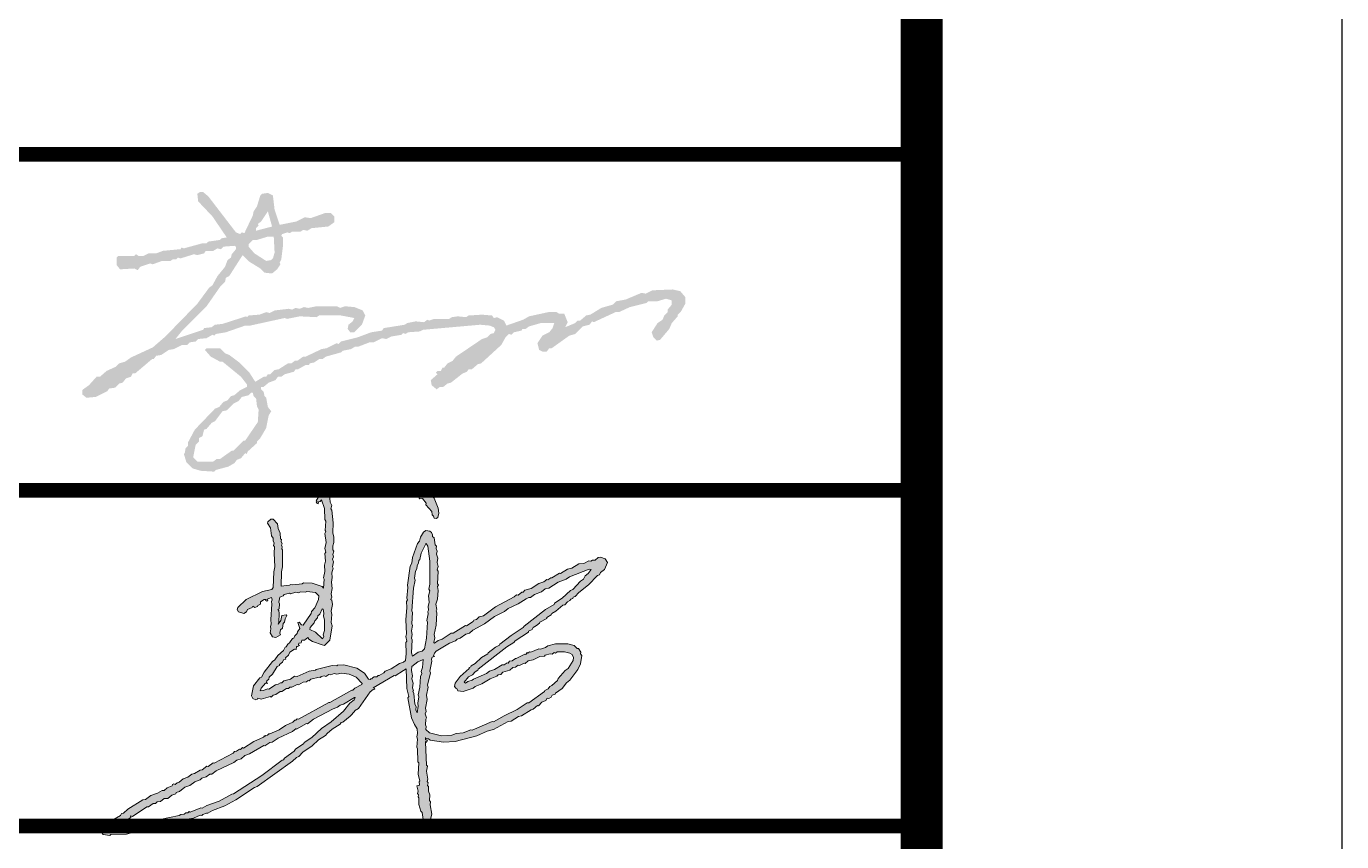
# Model space of a CAD drawing. Extents: x 609585 to 758557, y 501145 to 763045.
# Drawn here: x 755424 to 758557, y 587908 to 589850 of the extents above; entities that cross this region are included whole.
import ezdxf

# ---------------------------------------------------------------- set-up
doc = ezdxf.new("R2010")
doc.units = 0
doc.header["$LTSCALE"] = 1000
doc.header["$MEASUREMENT"] = 0
doc.layers.add('图框', color=140, linetype='Continuous')
doc.layers.add('签名', color=7, linetype='Continuous', lineweight=18)

msp = doc.modelspace()

# ---------------------------------------------------------------- hatches: boundary and pattern name
at = {"layer": '签名'}
h = msp.add_hatch(color=2, dxfattribs=at)
h.dxf.hatch_style = 1
h.paths.add_polyline_path([(755971.7, 589363.3), (755971.7, 589369.3), (755977.7, 589375.3), (755975.7, 589379.3), (755983.7, 589385.3), (755999.7, 589409.3), (756009.7, 589373.3)], flags=16)
h.paths.add_polyline_path([(755953.7, 589325.3), (755953.7, 589331.3), (755963.7, 589341.3), (755973.7, 589341.3), (755999.7, 589349.3), (756013.7, 589349.3), (756015.7, 589311.3), (756011.7, 589297.3), (756007.7, 589293.3), (755995.7, 589291.3), (755967.7, 589309.3)], flags=16)
h.paths.add_polyline_path([(755821.7, 588823.3), (755827.7, 588853.3), (755835.7, 588861.3), (755835.7, 588869.3), (755843.7, 588873.3), (755847.7, 588889.3), (755853.7, 588891.3), (755865.7, 588905.3), (755873.7, 588909.3), (755891.7, 588933.3), (755901.7, 588935.3), (755917.7, 588951.3), (755929.7, 588957.3), (755937.7, 588967.3), (755953.7, 588971.3), (755959.7, 588977.3), (755963.7, 588977.3), (755965.7, 588969.3), (755971.7, 588963.3), (755973.7, 588945.3), (755977.7, 588937.3), (755975.7, 588907.3), (755945.7, 588863.3), (755941.7, 588863.3), (755917.7, 588839.3), (755913.7, 588839.3), (755885.7, 588819.3), (755877.7, 588819.3), (755869.7, 588813.3), (755831.7, 588813.3)], flags=16)
h.paths.add_polyline_path([(755801.7, 588833.3), (755799.7, 588831.3), (755805.7, 588811.3), (755819.7, 588797.3), (755839.7, 588791.3), (755871.7, 588789.3), (755875.7, 588793.3), (755905.7, 588801.3), (755919.7, 588809.3), (755925.7, 588817.3), (755935.7, 588821.3), (755945.7, 588833.3), (755949.7, 588831.3), (755951.7, 588837.3), (755973.7, 588857.3), (755973.7, 588861.3), (755981.7, 588869.3), (755995.7, 588893.3), (756001.7, 588923.3), (756007.7, 588933.3), (755999.7, 588943.3), (755995.7, 588965.3), (755991.7, 588969.3), (755989.7, 588979.3), (755983.7, 588985.3), (755983.7, 588991.3), (755989.7, 588991.3), (756001.7, 589001.3), (756017.7, 589007.3), (756023.7, 589015.3), (756031.7, 589015.3), (756039.7, 589021.3), (756061.7, 589027.3), (756065.7, 589033.3), (756071.7, 589033.3), (756089.7, 589043.3), (756097.7, 589043.3), (756099.7, 589047.3), (756109.7, 589049.3), (756121.7, 589057.3), (756129.7, 589057.3), (756137.7, 589063.3), (756173.7, 589073.3), (756177.7, 589077.3), (756197.7, 589081.3), (756207.7, 589087.3), (756215.7, 589087.3), (756241.7, 589097.3), (756251.7, 589097.3), (756271.7, 589107.3), (756281.7, 589105.3), (756293.7, 589111.3), (756317.7, 589115.3), (756321.7, 589119.3), (756327.7, 589117.3), (756333.7, 589121.3), (756361.7, 589123.3), (756369.7, 589127.3), (756505.7, 589139.3), (756527.7, 589137.3), (756537.7, 589133.3), (756541.7, 589127.3), (756537.7, 589119.3), (756529.7, 589117.3), (756521.7, 589109.3), (756509.7, 589105.3), (756447.7, 589063.3), (756439.7, 589053.3), (756427.7, 589047.3), (756419.7, 589037.3), (756415.7, 589037.3), (756411.7, 589029.3), (756403.7, 589029.3), (756399.7, 589025.3), (756403.7, 589021.3), (756387.7, 589007.3), (756389.7, 588995.3), (756401.7, 588985.3), (756409.7, 588991.3), (756417.7, 588991.3), (756427.7, 588999.3), (756435.7, 589001.3), (756463.7, 589023.3), (756473.7, 589027.3), (756477.7, 589033.3), (756485.7, 589033.3), (756499.7, 589045.3), (756507.7, 589047.3), (756555.7, 589091.3), (756565.7, 589109.3), (756573.7, 589117.3), (756579.7, 589115.3), (756585.7, 589121.3), (756603.7, 589125.3), (756605.7, 589129.3), (756613.7, 589129.3), (756621.7, 589135.3), (756649.7, 589143.3), (756681.7, 589143.3), (756677.7, 589131.3), (756669.7, 589121.3), (756653.7, 589113.3), (756641.7, 589095.3), (756645.7, 589079.3), (756653.7, 589075.3), (756663.7, 589075.3), (756669.7, 589083.3), (756675.7, 589083.3), (756717.7, 589113.3), (756731.7, 589117.3), (756749.7, 589135.3), (756765.7, 589139.3), (756771.7, 589147.3), (756775.7, 589145.3), (756827.7, 589169.3), (756835.7, 589169.3), (756861.7, 589181.3), (756901.7, 589191.3), (756905.7, 589195.3), (756927.7, 589195.3), (756947.7, 589201.3), (756961.7, 589197.3), (756961.7, 589187.3), (756951.7, 589175.3), (756951.7, 589169.3), (756943.7, 589161.3), (756939.7, 589151.3), (756927.7, 589143.3), (756913.7, 589121.3), (756917.7, 589109.3), (756925.7, 589101.3), (756933.7, 589103.3), (756955.7, 589129.3), (756961.7, 589143.3), (756975.7, 589159.3), (756975.7, 589163.3), (756983.7, 589171.3), (756993.7, 589189.3), (756993.7, 589205.3), (756981.7, 589219.3), (756963.7, 589223.3), (756915.7, 589221.3), (756899.7, 589213.3), (756889.7, 589215.3), (756851.7, 589199.3), (756829.7, 589195.3), (756821.7, 589187.3), (756793.7, 589179.3), (756767.7, 589163.3), (756757.7, 589161.3), (756743.7, 589149.3), (756737.7, 589149.3), (756731.7, 589143.3), (756707.7, 589133.3), (756713.7, 589145.3), (756705.7, 589165.3), (756693.7, 589165.3), (756687.7, 589169.3), (756667.7, 589169.3), (756621.7, 589159.3), (756607.7, 589151.3), (756567.7, 589137.3), (756561.7, 589149.3), (756545.7, 589157.3), (756537.7, 589155.3), (756533.7, 589161.3), (756509.7, 589163.3), (756477.7, 589161.3), (756471.7, 589157.3), (756451.7, 589159.3), (756437.7, 589157.3), (756431.7, 589153.3), (756395.7, 589153.3), (756383.7, 589149.3), (756379.7, 589151.3), (756371.7, 589145.3), (756351.7, 589147.3), (756331.7, 589143.3), (756325.7, 589139.3), (756275.7, 589131.3), (756271.7, 589125.3), (756245.7, 589121.3), (756213.7, 589109.3), (756173.7, 589099.3), (756167.7, 589093.3), (756163.7, 589095.3), (756139.7, 589083.3), (756127.7, 589081.3), (756089.7, 589063.3), (756083.7, 589063.3), (756069.7, 589053.3), (756063.7, 589053.3), (756055.7, 589047.3), (756047.7, 589047.3), (756025.7, 589033.3), (756015.7, 589031.3), (756005.7, 589021.3), (755999.7, 589021.3), (755995.7, 589015.3), (755989.7, 589015.3), (755969.7, 589003.3), (755955.7, 589025.3), (755931.7, 589049.3), (755907.7, 589067.3), (755897.7, 589071.3), (755885.7, 589083.3), (755853.7, 589083.3), (755849.7, 589079.3), (755863.7, 589063.3), (755885.7, 589051.3), (755891.7, 589051.3), (755935.7, 589015.3), (755949.7, 588997.3), (755949.7, 588991.3), (755933.7, 588983.3), (755919.7, 588971.3), (755911.7, 588969.3), (755903.7, 588959.3), (755893.7, 588955.3), (755883.7, 588943.3), (755873.7, 588939.3), (755825.7, 588889.3), (755809.7, 588859.3), (755809.7, 588851.3), (755803.7, 588845.3)])
h.paths.add_polyline_path([(755559.7, 588985.3), (755557.7, 588983.3), (755557.7, 588973.3), (755567.7, 588965.3), (755589.7, 588967.3), (755617.7, 588981.3), (755621.7, 588987.3), (755635.7, 588989.3), (755645.7, 588999.3), (755653.7, 589001.3), (755661.7, 589011.3), (755673.7, 589015.3), (755677.7, 589023.3), (755683.7, 589023.3), (755723.7, 589057.3), (755727.7, 589057.3), (755733.7, 589065.3), (755745.7, 589067.3), (755763.7, 589079.3), (755775.7, 589081.3), (755795.7, 589091.3), (755807.7, 589091.3), (755813.7, 589097.3), (755827.7, 589099.3), (755833.7, 589105.3), (755853.7, 589107.3), (755867.7, 589115.3), (755871.7, 589113.3), (755875.7, 589117.3), (755899.7, 589121.3), (755945.7, 589137.3), (755957.7, 589137.3), (756039.7, 589155.3), (756045.7, 589153.3), (756075.7, 589159.3), (756115.7, 589157.3), (756121.7, 589161.3), (756173.7, 589161.3), (756205.7, 589155.3), (756201.7, 589147.3), (756191.7, 589139.3), (756189.7, 589129.3), (756195.7, 589121.3), (756205.7, 589121.3), (756223.7, 589139.3), (756231.7, 589161.3), (756225.7, 589173.3), (756205.7, 589181.3), (756183.7, 589183.3), (756171.7, 589179.3), (756163.7, 589183.3), (756115.7, 589183.3), (756095.7, 589179.3), (756085.7, 589181.3), (756075.7, 589177.3), (756065.7, 589179.3), (756057.7, 589175.3), (756049.7, 589177.3), (756015.7, 589173.3), (756003.7, 589167.3), (755995.7, 589169.3), (755979.7, 589163.3), (755953.7, 589161.3), (755949.7, 589157.3), (755947.7, 589159.3), (755891.7, 589141.3), (755873.7, 589139.3), (755865.7, 589133.3), (755847.7, 589131.3), (755845.7, 589127.3), (755779.7, 589105.3), (755795.7, 589125.3), (755853.7, 589183.3), (755885.7, 589229.3), (755897.7, 589241.3), (755899.7, 589251.3), (755907.7, 589255.3), (755939.7, 589305.3), (755955.7, 589289.3), (755981.7, 589273.3), (755991.7, 589263.3), (756009.7, 589261.3), (756021.7, 589271.3), (756029.7, 589283.3), (756027.7, 589287.3), (756031.7, 589295.3), (756035.7, 589327.3), (756035.7, 589347.3), (756031.7, 589351.3), (756033.7, 589355.3), (756045.7, 589359.3), (756051.7, 589357.3), (756057.7, 589361.3), (756077.7, 589361.3), (756083.7, 589365.3), (756093.7, 589363.3), (756103.7, 589369.3), (756143.7, 589373.3), (756157.7, 589383.3), (756157.7, 589397.3), (756149.7, 589405.3), (756135.7, 589405.3), (756101.7, 589393.3), (756087.7, 589395.3), (756067.7, 589385.3), (756027.7, 589377.3), (756015.7, 589413.3), (756011.7, 589447.3), (755999.7, 589453.3), (755985.7, 589451.3), (755981.7, 589447.3), (755973.7, 589421.3), (755965.7, 589409.3), (755963.7, 589399.3), (755943.7, 589357.3), (755937.7, 589359.3), (755933.7, 589355.3), (755923.7, 589359.3), (755857.7, 589445.3), (755845.7, 589455.3), (755837.7, 589455.3), (755831.7, 589451.3), (755833.7, 589433.3), (755867.7, 589397.3), (755901.7, 589347.3), (755889.7, 589345.3), (755885.7, 589341.3), (755857.7, 589337.3), (755853.7, 589333.3), (755843.7, 589333.3), (755799.7, 589321.3), (755793.7, 589323.3), (755791.7, 589319.3), (755749.7, 589315.3), (755733.7, 589309.3), (755715.7, 589309.3), (755703.7, 589303.3), (755691.7, 589303.3), (755685.7, 589307.3), (755681.7, 589303.3), (755643.7, 589303.3), (755639.7, 589299.3), (755639.7, 589281.3), (755647.7, 589271.3), (755681.7, 589273.3), (755689.7, 589269.3), (755695.7, 589277.3), (755719.7, 589285.3), (755725.7, 589283.3), (755747.7, 589291.3), (755767.7, 589291.3), (755773.7, 589295.3), (755781.7, 589295.3), (755785.7, 589299.3), (755791.7, 589297.3), (755823.7, 589307.3), (755831.7, 589305.3), (755847.7, 589309.3), (755851.7, 589315.3), (755869.7, 589315.3), (755879.7, 589321.3), (755887.7, 589319.3), (755893.7, 589325.3), (755919.7, 589327.3), (755923.7, 589325.3), (755923.7, 589319.3), (755913.7, 589307.3), (755911.7, 589299.3), (755903.7, 589293.3), (755897.7, 589277.3), (755879.7, 589255.3), (755867.7, 589233.3), (755859.7, 589227.3), (755831.7, 589189.3), (755755.7, 589111.3), (755725.7, 589085.3), (755673.7, 589061.3), (755659.7, 589051.3), (755645.7, 589047.3), (755637.7, 589039.3), (755615.7, 589029.3), (755599.7, 589015.3), (755591.7, 589015.3), (755573.7, 588995.3)])
h = msp.add_hatch(color=2, dxfattribs=at)
h.paths.add_polyline_path([(756149.9, 588484.8), (756152.3, 588490.4), (756150.2, 588498.2), (756152.9, 588511.1), (756151.1, 588526.2), (756153.2, 588536.8), (756151.9, 588548.1), (756155.4, 588559.6), (756153.6, 588562.4), (756156, 588574.2), (756153.7, 588580.8), (756156.1, 588586.4), (756154.7, 588591.6), (756156.4, 588599.9), (756154.5, 588602.7), (756154.1, 588612.6), (756156.9, 588620.6), (756157, 588632.8), (756154.2, 588643.2), (756155.5, 588667.4), (756151.9, 588697.5), (756150, 588700.4), (756151.7, 588708.6), (756148.4, 588716.6), (756146.2, 588735.5), (756143.4, 588739.7), (756137.5, 588740.9), (756136.6, 588742.3), (756131.9, 588743.3), (756127.4, 588739.3), (756126.2, 588733.4), (756122.2, 588731.8), (756114.8, 588719.8), (756116.7, 588717), (756115, 588714.9), (756119.5, 588712.8), (756120.4, 588717.5), (756124.2, 588717.9), (756127.5, 588722.1), (756134.3, 588701.2), (756135.1, 588675.3), (756137.9, 588671), (756135.9, 588649.4), (756137.8, 588646.5), (756135.6, 588642.1), (756138.6, 588620.7), (756135.7, 588606.5), (756137.5, 588597.6), (756135.6, 588594.3), (756136.7, 588575.7), (756134.8, 588566.3), (756135.4, 588551.5), (756132.3, 588536.2), (756134.1, 588533.4), (756132.2, 588511.7), (756129.3, 588516), (756105.1, 588523.4), (756084.4, 588524), (756081.6, 588522.1), (756059, 588519.4), (756054.3, 588520.3), (756051.5, 588518.5), (756031.4, 588516.4), (756032.3, 588550.6), (756034.7, 588562.3), (756034.5, 588602.8), (756032.6, 588605.6), (756033.6, 588610.3), (756031.9, 588614.3), (756033.8, 588617.6), (756031.3, 588623.1), (756032.2, 588627.8), (756030.1, 588629.4), (756029.2, 588643.1), (756024.1, 588653.9), (756022.8, 588665.2), (756012.7, 588675.9), (756006.6, 588675.9), (755999.3, 588670), (755998.5, 588666.5), (756006, 588655.2), (756008.3, 588636.3), (756012, 588630.7), (756012, 588624.6), (756014.5, 588619.1), (756013.3, 588613.3), (756015.2, 588610.4), (756014.4, 588594.7), (756016.4, 588562.4), (756014, 588550.7), (756012.4, 588513), (756009.1, 588508.8), (755987.1, 588503.5), (755947.7, 588484.6), (755927.9, 588465.4), (755926.9, 588460.7), (755929.5, 588455.3), (755942.2, 588451.5), (755949, 588455), (755951.4, 588460.6), (755962.2, 588465.7), (755964.1, 588469), (755968.4, 588465.7), (755975, 588468), (755975.4, 588470.4), (755982.3, 588473.9), (755982.1, 588478.8), (755990.6, 588484.4), (755995.5, 588484.6), (755993.9, 588482.5), (755997.1, 588480.6), (756000, 588482.5), (755998.1, 588485.3), (756008.7, 588489.3), (756010.1, 588484.1), (756008, 588479.6), (756009.1, 588473.3), (756006.6, 588437), (756007.9, 588425.7), (756005.6, 588420.1), (756006.9, 588414.9), (756005, 588405.5), (756010.4, 588395.8), (756018.6, 588394.1), (756029.7, 588400.4), (756028.1, 588404.4), (756029.8, 588412.7), (756034.3, 588416.6), (756036.4, 588427.2), (756039.5, 588430.3), (756041.2, 588438.5), (756045.2, 588446.2), (756043.1, 588447.9), (756033, 588446.3), (756030.6, 588434.6), (756023.9, 588426.1), (756026.1, 588430.6), (756026.7, 588451.3), (756025.8, 588458.8), (756023.6, 588460.5), (756026.5, 588462.3), (756027.7, 588474.3), (756026.1, 588478.3), (756028.5, 588490.1), (756036.5, 588493.4), (756038.4, 588496.6), (756051.4, 588500.1), (756053.5, 588498.5), (756066.4, 588501.9), (756072.3, 588500.7), (756077.7, 588503.3), (756089.7, 588502), (756092.6, 588503.9), (756112.8, 588501), (756121, 588493.2), (756120.5, 588484.7), (756111.4, 588464.5), (756103.6, 588456.3), (756102.7, 588451.6), (756083.5, 588423.7), (756080, 588424.4), (756073.9, 588430.6), (756071.3, 588429.9), (756075.7, 588415.5), (756070.5, 588408), (756069.5, 588403.3), (756063.6, 588398.4), (756061.2, 588392.7), (756058.6, 588392.1), (756051.5, 588381.3), (756047.3, 588378.5), (756043.5, 588371.9), (756040.9, 588371.2), (756036.8, 588363.4), (756023.3, 588351.5), (756016.2, 588340.7), (756010.6, 588337), (755990.7, 588311.7), (755984.5, 588299.5), (755980.5, 588297.8), (755965.6, 588278.8), (755960.8, 588255.3), (755964.2, 588248.5), (755971.1, 588245.9), (755975.1, 588247.5), (755975.6, 588249.8), (755983.5, 588247), (756005.7, 588253.5), (756007.8, 588251.8), (756012.5, 588257), (756018.9, 588258.1), (756029.1, 588265.8), (756032.6, 588265.1), (756043.9, 588272.6), (756048.9, 588272.8), (756051.9, 588275.8), (756056.9, 588276), (756069.1, 588282.1), (756072.7, 588281.4), (756083.8, 588287.7), (756091.3, 588288.6), (756095.5, 588291.4), (756097.9, 588290.9), (756102.4, 588294.9), (756121.7, 588299.5), (756125.2, 588298.8), (756126.9, 588300.9), (756134.7, 588303), (756138, 588301.1), (756145, 588305.7), (756149.7, 588304.8), (756157.8, 588308), (756163.6, 588306.8), (756175.2, 588309.4), (756193, 588306.9), (756210, 588299.8), (756224, 588284.6), (756223.5, 588282.3), (756207, 588273.4), (756202.3, 588268.3), (756199.9, 588268.8), (756147.3, 588239.1), (756144.9, 588239.6), (756073, 588199.2), (756069.4, 588200), (756066.4, 588196.9), (756064, 588197.4), (756059.3, 588192.2), (756041.8, 588184.8), (756026.3, 588174.5), (756004.6, 588164.3), (756002.2, 588164.8), (755999.1, 588161.7), (755993.9, 588160.3), (755993.5, 588158), (755991.3, 588159.6), (755989.5, 588156.3), (755966.6, 588146.3), (755941.3, 588130.7), (755939.2, 588132.3), (755934.5, 588127.2), (755932.1, 588127.7), (755925, 588123), (755920.1, 588122.8), (755916.8, 588118.6), (755871.5, 588094.8), (755869.1, 588095.3), (755857.6, 588086.6), (755854, 588087.3), (755843.6, 588078.5), (755838.7, 588078.2), (755824.8, 588070.1), (755818.4, 588068.9), (755809.4, 588061), (755797.6, 588057.3), (755788.7, 588049.3), (755783.5, 588047.9), (755779, 588043.9), (755775.7, 588045.8), (755772.9, 588044), (755772.1, 588040.4), (755760.1, 588035.6), (755752.8, 588029.7), (755747.8, 588029.5), (755736.7, 588023.2), (755721, 588017.9), (755708, 588008.3), (755701.6, 588007.1), (755666.4, 587984.9), (755656, 587976), (755650.8, 587974.7), (755648.7, 587970.2), (755633.4, 587961.1), (755629.6, 587960.6), (755625.8, 587954.1), (755623.5, 587954.6), (755619.7, 587948), (755605.2, 587937.5), (755603.6, 587929.2), (755607.5, 587924.7), (755623.1, 587922.8), (755625.9, 587924.7), (755662.8, 587925.7), (755686.2, 587931.9), (755701, 587932.5), (755715.6, 587938.1), (755720.3, 587937.1), (755751.2, 587944.3), (755762.3, 587944.5), (755770.5, 587948.9), (755791, 587953.3), (755812.5, 587962.3), (755822.6, 587963.9), (755838.6, 587970.5), (755842.2, 587969.7), (755845.2, 587972.8), (755853.2, 587976), (755856.8, 587975.3), (755867.9, 587981.6), (755897.1, 587992.8), (755923.3, 588007), (755967.5, 588037.1), (755974.1, 588039.5), (756058.6, 588099.3), (756067.8, 588108.4), (756073.2, 588111), (756082.7, 588121.3), (756105.4, 588136.2), (756120.5, 588150.3), (756137.3, 588160.3), (756140.8, 588165.7), (756152.6, 588175.6), (756172.2, 588187.5), (756174.4, 588191.9), (756178.1, 588192.4), (756195.9, 588207.1), (756206.7, 588218.4), (756205.8, 588219.8), (756215.5, 588225.1), (756243.2, 588264.8), (756250.5, 588270.6), (756254.3, 588271.1), (756253.6, 588273.7), (756250.1, 588274.4), (756300.1, 588303.3), (756302.5, 588302.8), (756322.3, 588315.9), (756329.1, 588319.4), (756330.6, 588272.6), (756335.2, 588253.3), (756333.3, 588250), (756342, 588202.9), (756348.5, 588186.8), (756355, 588176.9), (756356.4, 588165.6), (756354.7, 588157.4), (756356.1, 588152.2), (756354.6, 588132.9), (756356.2, 588128.9), (756357.2, 588098.1), (756359.1, 588095.2), (756357.3, 588068.7), (756361.3, 588051.9), (756359.8, 588051), (756360.5, 588042.3), (756354.1, 588041.1), (756357.6, 588028.2), (756356.4, 588022.3), (756358.3, 588019.5), (756357.3, 588014.8), (756359.2, 588011.9), (756359.6, 587995.9), (756363.7, 587980.4), (756366.8, 587977.3), (756369.5, 587960.8), (756379.1, 587953.9), (756386.7, 587961), (756390.5, 587973.6), (756386.4, 587995.3), (756386.7, 588002.6), (756384.8, 588005.4), (756385.1, 588018.9), (756382.1, 588028.1), (756381.9, 588039.1), (756380, 588041.9), (756381.2, 588047.8), (756379.4, 588050.7), (756380.6, 588056.5), (756377.1, 588075.6), (756379.5, 588087.4), (756377.7, 588090.2), (756375.4, 588144.6), (756375.8, 588146.9), (756377.7, 588144.1), (756379.8, 588148.6), (756375.4, 588150.7), (756375.2, 588155.6), (756377, 588152.8), (756382, 588153), (756386.2, 588149.7), (756418.2, 588144.4), (756445.5, 588146.1), (756497.3, 588160), (756521.6, 588170.9), (756537.2, 588175.1), (756571.6, 588193.7), (756579.2, 588194.7), (756596.2, 588205.9), (756603.9, 588207.9), (756626.4, 588221.7), (756631.6, 588223.1), (756642, 588232), (756644.3, 588231.5), (756652.1, 588239.7), (756661.5, 588243.9), (756665.1, 588249.3), (756668.6, 588248.6), (756674.3, 588252.3), (756676.4, 588256.8), (756684.2, 588258.9), (756684.7, 588261.2), (756700.5, 588272.7), (756710.7, 588286.5), (756719.2, 588292.1), (756737.9, 588317.7), (756744.3, 588331.1), (756747.3, 588351.3), (756744.5, 588355.5), (756745.2, 588359.1), (756739.6, 588367.6), (756736, 588368.3), (756728.8, 588374.7), (756713.7, 588379), (756684.3, 588378.9), (756666.2, 588374), (756660.5, 588370.3), (756648.7, 588366.6), (756645.2, 588367.3), (756626.3, 588358.9), (756622.8, 588359.7), (756618.6, 588356.8), (756617.6, 588358.3), (756614.3, 588354), (756612, 588354.5), (756591.4, 588344), (756589.1, 588344.5), (756581.8, 588338.7), (756575.4, 588337.5), (756572.1, 588333.3), (756569.7, 588333.8), (756562.6, 588329.1), (756557.7, 588328.9), (756539.5, 588317.9), (756527.7, 588314.2), (756520.4, 588308.4), (756489.5, 588295.1), (756486.4, 588292.1), (756476.1, 588289.3), (756470.4, 588285.6), (756467.1, 588287.5), (756477.1, 588300.1), (756486.7, 588305.5), (756493.1, 588312.7), (756500, 588316.2), (756500.5, 588318.6), (756569, 588371.9), (756585.7, 588382), (756589, 588386.2), (756620.2, 588406.7), (756620.7, 588409.1), (756629, 588413.5), (756631.1, 588418), (756639.4, 588422.4), (756646.7, 588428.3), (756647.2, 588430.6), (756663.7, 588439.5), (756664.2, 588441.8), (756674.1, 588448.4), (756676, 588451.6), (756685.6, 588457), (756702, 588470.8), (756707.1, 588472.2), (756713.5, 588479.5), (756719, 588482), (756720.9, 588485.3), (756726, 588486.7), (756726.8, 588490.2), (756731.9, 588491.6), (756740, 588501), (756763.4, 588519.5), (756785.1, 588542), (756789.1, 588543.6), (756791.5, 588549.2), (756801.4, 588555.8), (756808.6, 588572.7), (756803, 588581.2), (756791.7, 588585.9), (756786.5, 588584.5), (756779.2, 588578.7), (756773.1, 588578.7), (756768.8, 588575.9), (756764.1, 588576.9), (756751.9, 588570.8), (756740.6, 588569.5), (756723.8, 588559.4), (756713.4, 588556.7), (756696.7, 588546.6), (756694.3, 588547.1), (756676.1, 588536.1), (756673.8, 588536.6), (756666.7, 588531.9), (756664.4, 588532.4), (756657, 588526.6), (756645.3, 588522.9), (756626.8, 588510.7), (756611.3, 588506.6), (756608, 588502.3), (756604.2, 588501.9), (756595.5, 588495.1), (756591.9, 588495.8), (756586, 588490.9), (756541.9, 588466.9), (756513.1, 588445.9), (756502.7, 588443.1), (756496.6, 588437), (756490.2, 588435.8), (756488.3, 588432.6), (756472.7, 588422.3), (756470.4, 588422.8), (756440.9, 588404.3), (756435.9, 588404.1), (756414.7, 588390.1), (756405.5, 588387.1), (756396.7, 588380.3), (756394.6, 588381.9), (756397, 588393.7), (756396.1, 588401.2), (756400.7, 588423.6), (756401.8, 588452.7), (756400.4, 588457.9), (756402.3, 588461.2), (756400, 588473.9), (756403.6, 588485.5), (756405.4, 588505.9), (756403.8, 588516), (756405.7, 588519.3), (756403.8, 588522.2), (756405.1, 588552.5), (756403.2, 588555.3), (756404.9, 588563.6), (756403.1, 588572.5), (756404.1, 588583.4), (756401.1, 588592.5), (756402.5, 588599.6), (756400.2, 588606.2), (756401.4, 588612.1), (756398.4, 588615.1), (756395.6, 588631.6), (756391.4, 588635), (756392.1, 588638.5), (756389.6, 588643.9), (756385.3, 588647.2), (756375.9, 588649.1), (756370.3, 588645.4), (756362.9, 588633.4), (756361, 588624), (756356, 588617.7), (756344.3, 588584.6), (756342.8, 588571.4), (756338.8, 588563.7), (756332, 588518.5), (756333.4, 588513.3), (756330.7, 588488.2), (756332.3, 588484.2), (756330.2, 588479.7), (756331, 588466), (756328.5, 588435.9), (756330.2, 588402.5), (756327.9, 588396.9), (756330.4, 588385.3), (756328.5, 588382), (756329.3, 588356.1), (756327.1, 588339.4), (756322.6, 588335.5), (756313.4, 588332.4), (756293.6, 588319.4), (756279, 588313.8), (756275.7, 588309.6), (756264.6, 588303.3), (756262.2, 588303.7), (756259.2, 588300.7), (756253, 588300.7), (756248.8, 588297.9), (756248.3, 588295.6), (756245.9, 588296.1), (756244.3, 588294), (756239.6, 588294.9), (756230.2, 588309.1), (756211.9, 588321.4), (756180.4, 588329.1), (756165.6, 588328.5), (756164, 588326.4), (756153.1, 588327.3), (756114.5, 588318.1), (756112.8, 588316), (756097.8, 588314.2), (756069.5, 588301.6), (756063.4, 588301.7), (756053.4, 588295.1), (756037.9, 588291), (756033.1, 588285.8), (756029.6, 588286.5), (756024, 588282.8), (756017.6, 588281.6), (756002, 588271.4), (755998.5, 588272.1), (755989.1, 588267.9), (755984.4, 588268.9), (755981.5, 588267), (755984.1, 588273.8), (755993.8, 588285.3), (755998.5, 588284.3), (755996.7, 588287.2), (755997.4, 588290.7), (756001.9, 588294.7), (756002.9, 588299.4), (756010.4, 588306.4), (756021.6, 588324.9), (756027, 588327.5), (756027.5, 588329.8), (756034.8, 588335.7), (756037.2, 588341.3), (756042.4, 588342.7), (756041.7, 588345.3), (756049.2, 588352.3), (756051.9, 588359.1), (756063.2, 588366.6), (756066.7, 588365.9), (756068.2, 588372.9), (756070.5, 588372.5), (756074.8, 588375.3), (756072.7, 588376.9), (756073.4, 588380.5), (756078.6, 588381.8), (756080.9, 588387.5), (756087.1, 588387.4), (756094.6, 588394.5), (756097.4, 588390.2), (756106.1, 588384.8), (756128.9, 588376.4), (756134.8, 588375.2), (756147.1, 588387.4), (756152.9, 588421.7), (756150.8, 588429.5), (756152.3, 588448.8), (756150.2, 588456.6), (756153.6, 588473), (756152, 588483.1)])
h.paths.add_polyline_path([(756131.7, 588461.6), (756133.3, 588451.5), (756132.1, 588445.6), (756134.8, 588435.2), (756134.7, 588410.7), (756131.4, 588400.4), (756133, 588396.4), (756129.4, 588391), (756113, 588406.6), (756099.7, 588413), (756100.6, 588417.7), (756110.3, 588429.2), (756111.3, 588433.9), (756117.7, 588441.2), (756118.7, 588445.9), (756123.1, 588449.9), (756129.3, 588462.1)], flags=16)
h.paths.add_polyline_path([(756346.6, 588511.9), (756350.4, 588530.7), (756349, 588535.8), (756351.2, 588552.5), (756354.8, 588557.9), (756355, 588565.2), (756358.8, 588571.8), (756358.9, 588577.9), (756361.7, 588579.8), (756364.8, 588595.1), (756376.5, 588619.3), (756380.5, 588611.5), (756385.5, 588576.1), (756385.2, 588521.1), (756382.8, 588509.3), (756385.6, 588505.1), (756382, 588493.6), (756383.8, 588478.5), (756381.6, 588467.9), (756382.3, 588459.2), (756380.4, 588455.9), (756381.8, 588450.7), (756378.4, 588434.3), (756380, 588430.3), (756377.3, 588392.9), (756373.1, 588366.8), (756367.2, 588361.8), (756358, 588358.8), (756343.9, 588349.5), (756341.8, 588357.3), (756343.4, 588388.8), (756341.7, 588392.8), (756343.4, 588401), (756341.6, 588410), (756344.2, 588422.9), (756342.6, 588426.9), (756344.4, 588453.5), (756342.8, 588457.5)], flags=16)
h.paths.add_polyline_path([(756206.2, 588251.5), (756207.4, 588251.3), (756205, 588245.7), (756194.8, 588237.9), (756179.9, 588219), (756150.1, 588193.2), (756127.2, 588177.1), (756104.5, 588156), (756086.1, 588143.9), (756085.6, 588141.5), (756065.8, 588128.4), (756062.2, 588123), (756039.3, 588106.9), (756037.2, 588102.5), (756033.4, 588102), (755985.5, 588065.3), (755917.7, 588021.6), (755914, 588021.2), (755883.5, 588004.1), (755854.5, 587994.1), (755843.4, 587987.8), (755839.9, 587988.6), (755814.4, 587977.9), (755812.3, 587979.5), (755809.2, 587976.5), (755804.3, 587976.3), (755800, 587973.5), (755792.5, 587972.6), (755788.3, 587969.8), (755742.3, 587960.8), (755720.2, 587954.3), (755716.6, 587955), (755707.5, 587952), (755706.5, 587953.4), (755700.9, 587949.7), (755691.2, 587950.5), (755683.4, 587948.4), (755680.4, 587945.3), (755675.7, 587946.3), (755661.5, 587943.1), (755646.9, 587943.6), (755648.1, 587949.5), (755673.4, 587965.1), (755672.9, 587968.9), (755677.6, 587967.9), (755711.6, 587990.4), (755715.4, 587990.8), (755726.7, 587998.3), (755731.7, 587998.5), (755736.2, 588002.5), (755743.7, 588003.4), (755752.5, 588010.2), (755761.2, 588010.8), (755771.3, 588018.6), (755780.5, 588021.6), (755781.2, 588025.1), (755789, 588027.2), (755802.2, 588037.9), (755814, 588041.6), (755825.6, 588050.3), (755838.8, 588054.9), (755842.1, 588059.2), (755852.5, 588061.9), (755861.2, 588068.7), (755866.2, 588068.9), (755876.3, 588076.6), (755918.3, 588096.2), (755925.6, 588102.1), (755936, 588104.8), (755945, 588112.8), (755955.6, 588116.7), (755990.3, 588136.6), (755992.6, 588136.1), (756004, 588143.6), (756010.3, 588144.7), (756024.5, 588154.1), (756058.5, 588170.4), (756067.2, 588177.1), (756068.1, 588175.7), (756091.7, 588189.3), (756094.1, 588188.8), (756108.5, 588199.3), (756155.2, 588224), (756165.8, 588228), (756171.7, 588232.9), (756179.5, 588235)], flags=16)
h.paths.add_polyline_path([(756342.6, 588325.2), (756357, 588335.8), (756367.8, 588340.9), (756369.3, 588341.8), (756367.7, 588322.5), (756364.6, 588313.4), (756366, 588308.2), (756363.4, 588301.4), (756361.9, 588276), (756358, 588257.2), (756359.6, 588253.1), (756356.5, 588237.9), (756357.4, 588230.3), (756355.5, 588214.8), (756352, 588221.6), (756352.5, 588230.1), (756349.9, 588235.5), (756347.7, 588260.5), (756345.1, 588265.9), (756346.5, 588266.9), (756344.5, 588274.6), (756345.4, 588285.5), (756342.7, 588295.8), (756344.1, 588302.9), (756341.8, 588315.6)], flags=16)
h.paths.add_polyline_path([(756391.2, 588347.1), (756396.4, 588348.5), (756394.2, 588350.2), (756396.9, 588357), (756400.2, 588361.2), (756432.3, 588380.3), (756446.9, 588385.9), (756450.2, 588390.1), (756458, 588392.2), (756471, 588401.8), (756480.2, 588404.8), (756487.7, 588411.8), (756515.3, 588427), (756539.7, 588444.1), (756563, 588456.4), (756571.8, 588463.2), (756596.1, 588474.2), (756614.5, 588486.3), (756621.3, 588489.8), (756624.8, 588489.1), (756635, 588496.8), (756651, 588503.3), (756659.8, 588510.1), (756668.7, 588511.9), (756691.2, 588525.7), (756709.8, 588532.9), (756718.3, 588538.5), (756765, 588557.1), (756769.7, 588556.2), (756762.8, 588546.5), (756755.5, 588540.7), (756751.4, 588532.9), (756744.4, 588528.3), (756725.7, 588508.8), (756720.2, 588506.3), (756700.6, 588488.2), (756682.2, 588476.1), (756681.5, 588472.6), (756660.7, 588460.9), (756609.7, 588421.1), (756607.8, 588417.9), (756579.5, 588399.2), (756551.8, 588377.9), (756551.3, 588375.5), (756541.9, 588371.3), (756524.4, 588357.8), (756523.9, 588355.4), (756508.6, 588346.3), (756493.5, 588332.3), (756483.8, 588326.9), (756483.3, 588324.6), (756479.3, 588322.9), (756478.8, 588320.6), (756457.8, 588301.6), (756445.9, 588285.7), (756444.3, 588277.4), (756447.1, 588273.2), (756449.4, 588272.7), (756452, 588267.3), (756465.1, 588265.8), (756488.7, 588273.2), (756493.2, 588277.2), (756509.2, 588283.7), (756528.8, 588295.6), (756544.9, 588302.1), (756547.9, 588305.2), (756554.3, 588306.3), (756559, 588311.5), (756576, 588316.6), (756583.3, 588322.4), (756589.7, 588323.6), (756595.6, 588328.5), (756599.1, 588327.8), (756610, 588332.9), (756612.3, 588332.4), (756619.6, 588338.3), (756631.2, 588340.8), (756647.5, 588348.5), (756658.8, 588349.8), (756660.4, 588351.9), (756672.2, 588355.6), (756676.9, 588354.7), (756681.4, 588358.7), (756684.7, 588356.8), (756688.9, 588359.6), (756706.1, 588359.7), (756719, 588357.1), (756724.4, 588353.5), (756727.9, 588346.7), (756726.5, 588339.6), (756715.1, 588319.9), (756708, 588315.2), (756690.7, 588296.7), (756689.8, 588292), (756676.3, 588280.1), (756670.9, 588277.5), (756667.3, 588272.1), (756659.1, 588267.7), (756658.6, 588265.3), (756621.3, 588238.7), (756617.5, 588238.2), (756593.4, 588222.4), (756562.3, 588207.9), (756537.3, 588193.4), (756533.7, 588194.2), (756486.6, 588173.2), (756483, 588173.9), (756464.4, 588166.7), (756448.2, 588165.2), (756437.6, 588161.2), (756412.8, 588160.2), (756384.9, 588167.1), (756375.5, 588175.2), (756376.9, 588182.2), (756375.3, 588186.2), (756375.6, 588199.6), (756377.5, 588202.9), (756374.5, 588212.1), (756376.9, 588217.8), (756374.8, 588225.5), (756379.1, 588246.7), (756377.5, 588256.8), (756381.4, 588275.6), (756380, 588280.8), (756387.2, 588310), (756385.6, 588314), (756390.4, 588337.5), (756389, 588342.7)], flags=16)
msp.add_hatch(color=2, dxfattribs=at).paths.add_polyline_path([(756372.6, 588740.5), (756368.4, 588737.7), (756367.6, 588734.1), (756361, 588731.8), (756359.8, 588725.9), (756361.9, 588724.3), (756368.3, 588725.4), (756377, 588713.9), (756376.2, 588710.3), (756390, 588694), (756390.9, 588686.5), (756394, 588683.4), (756395.4, 588678.2), (756400.1, 588677.3), (756404.3, 588680.1), (756406.5, 588690.7), (756405.1, 588702), (756395.4, 588726), (756384.4, 588738.1)])

# ---------------------------------------------------------------- linework, layer by layer
at = {"layer": '图框'}
msp.add_lwpolyline([(674457, 637944.7), (758557, 637944.7), (758557, 578544.7), (674457, 578544.7)], close=True, dxfattribs=at)
msp.add_lwpolyline([(674457, 637944.7), (758557, 637944.7), (758557, 578544.7), (674457, 578544.7)], close=True, dxfattribs=at)
at = {"layer": '图框', "const_width": 100}
msp.add_lwpolyline([(757557, 579544.7), (757557, 636944.7), (676957, 636944.7), (676957, 579544.7)], close=True, dxfattribs=at)
at = {"layer": '图框', "const_width": 35}
for points in [[(750561.9, 589545), (757561.9, 589545)], [(750561.9, 588745), (757561.9, 588745)], [(750561.9, 587945), (757561.9, 587945)]]:
    msp.add_lwpolyline(points, dxfattribs=at)
at = {"layer": '签名', "color": 2, "elevation": 12019200}
for points in [[(756137.5, 588740.9), (756136.6, 588742.3), (756131.9, 588743.3), (756127.4, 588739.3), (756126.2, 588733.4), (756122.2, 588731.8), (756114.8, 588719.8), (756116.7, 588717), (756115, 588714.9), (756119.5, 588712.8), (756120.4, 588717.5), (756124.2, 588717.9), (756127.5, 588722.1), (756134.3, 588701.2), (756135.1, 588675.3), (756137.9, 588671), (756135.9, 588649.4), (756137.8, 588646.5), (756135.6, 588642.1), (756138.6, 588620.7), (756135.7, 588606.5), (756137.5, 588597.6), (756135.6, 588594.3), (756136.7, 588575.7), (756134.8, 588566.3), (756135.4, 588551.5), (756132.3, 588536.2), (756134.1, 588533.4), (756132.2, 588511.7), (756129.3, 588516), (756105.1, 588523.4), (756084.4, 588524), (756081.6, 588522.1), (756059, 588519.4), (756054.3, 588520.3), (756051.5, 588518.5), (756031.4, 588516.4), (756032.3, 588550.6), (756034.7, 588562.3), (756034.5, 588602.8), (756032.6, 588605.6), (756033.6, 588610.3), (756031.9, 588614.3), (756033.8, 588617.6), (756031.3, 588623.1), (756032.2, 588627.8), (756030.1, 588629.4), (756029.2, 588643.1), (756024.1, 588653.9), (756022.8, 588665.2), (756012.7, 588675.9), (756006.6, 588675.9), (755999.3, 588670), (755998.5, 588666.5), (756006, 588655.2), (756008.3, 588636.3), (756012, 588630.7), (756012, 588624.6), (756014.5, 588619.1), (756013.3, 588613.3), (756015.2, 588610.4), (756014.4, 588594.7), (756016.4, 588562.4), (756014, 588550.7), (756012.4, 588513), (756009.1, 588508.8), (755987.1, 588503.5), (755947.7, 588484.6), (755927.9, 588465.4), (755926.9, 588460.7), (755929.5, 588455.3), (755942.2, 588451.5), (755949, 588455), (755951.4, 588460.6), (755962.2, 588465.7), (755964.1, 588469), (755968.4, 588465.7), (755975, 588468), (755975.4, 588470.4), (755982.3, 588473.9), (755982.1, 588478.8), (755990.6, 588484.4), (755995.5, 588484.6), (755993.9, 588482.5), (755997.1, 588480.6), (756000, 588482.5), (755998.1, 588485.3), (756008.7, 588489.3), (756010.1, 588484.1), (756008, 588479.6), (756009.1, 588473.3), (756006.6, 588437), (756007.9, 588425.7), (756005.6, 588420.1), (756006.9, 588414.9), (756005, 588405.5), (756010.4, 588395.8), (756018.6, 588394.1), (756029.7, 588400.4), (756028.1, 588404.4), (756029.8, 588412.7), (756034.3, 588416.6), (756036.4, 588427.2), (756039.5, 588430.3), (756041.2, 588438.5), (756045.2, 588446.2), (756043.1, 588447.9), (756033, 588446.3), (756030.6, 588434.6), (756023.9, 588426.1), (756026.1, 588430.6), (756026.7, 588451.3), (756025.8, 588458.8), (756023.6, 588460.5), (756026.5, 588462.3), (756027.7, 588474.3), (756026.1, 588478.3), (756028.5, 588490.1), (756036.5, 588493.4), (756038.4, 588496.6), (756051.4, 588500.1), (756053.5, 588498.5), (756066.4, 588501.9), (756072.3, 588500.7), (756077.7, 588503.3), (756089.7, 588502), (756092.6, 588503.9), (756112.8, 588501), (756121, 588493.2), (756120.5, 588484.7), (756111.4, 588464.5), (756103.6, 588456.3), (756102.7, 588451.6), (756083.5, 588423.7), (756080, 588424.4), (756073.9, 588430.6), (756071.3, 588429.9), (756075.7, 588415.5), (756070.5, 588408), (756069.5, 588403.3), (756063.6, 588398.4), (756061.2, 588392.7), (756058.6, 588392.1), (756051.5, 588381.3), (756047.3, 588378.5), (756043.5, 588371.9), (756040.9, 588371.2), (756036.8, 588363.4), (756023.3, 588351.5), (756016.2, 588340.7), (756010.6, 588337), (755990.7, 588311.7), (755984.5, 588299.5), (755980.5, 588297.8), (755965.6, 588278.8), (755960.8, 588255.3), (755964.2, 588248.5), (755971.1, 588245.9), (755975.1, 588247.5), (755975.6, 588249.8), (755983.5, 588247), (756005.7, 588253.5), (756007.8, 588251.8), (756012.5, 588257), (756018.9, 588258.1), (756029.1, 588265.8), (756032.6, 588265.1), (756043.9, 588272.6), (756048.9, 588272.8), (756051.9, 588275.8), (756056.9, 588276), (756069.1, 588282.1), (756072.7, 588281.4), (756083.8, 588287.7), (756091.3, 588288.6), (756095.5, 588291.4), (756097.9, 588290.9), (756102.4, 588294.9), (756121.7, 588299.5), (756125.2, 588298.8), (756126.9, 588300.9), (756134.7, 588303), (756138, 588301.1), (756145, 588305.7), (756149.7, 588304.8), (756157.8, 588308), (756163.6, 588306.8), (756175.2, 588309.4), (756193, 588306.9), (756210, 588299.8), (756224, 588284.6), (756223.5, 588282.3), (756207, 588273.4), (756202.3, 588268.3), (756199.9, 588268.8), (756147.3, 588239.1), (756144.9, 588239.6), (756073, 588199.2), (756069.4, 588200), (756066.4, 588196.9), (756064, 588197.4), (756059.3, 588192.2), (756041.8, 588184.8), (756026.3, 588174.5), (756004.6, 588164.3), (756002.2, 588164.8), (755999.1, 588161.7), (755993.9, 588160.3), (755993.5, 588158), (755991.3, 588159.6), (755989.5, 588156.3), (755966.6, 588146.3), (755941.3, 588130.7), (755939.2, 588132.3), (755934.5, 588127.2), (755932.1, 588127.7), (755925, 588123), (755920.1, 588122.8), (755916.8, 588118.6), (755871.5, 588094.8), (755869.1, 588095.3), (755857.6, 588086.6), (755854, 588087.3), (755843.6, 588078.5), (755838.7, 588078.2), (755824.8, 588070.1), (755818.4, 588068.9), (755809.4, 588061), (755797.6, 588057.3), (755788.7, 588049.3), (755783.5, 588047.9), (755779, 588043.9), (755775.7, 588045.8), (755772.9, 588044), (755772.1, 588040.4), (755760.1, 588035.6), (755752.8, 588029.7), (755747.8, 588029.5), (755736.7, 588023.2), (755721, 588017.9), (755708, 588008.3), (755701.6, 588007.1), (755666.4, 587984.9), (755656, 587976), (755650.8, 587974.7), (755648.7, 587970.2), (755633.4, 587961.1), (755629.6, 587960.6), (755625.8, 587954.1), (755623.5, 587954.6), (755619.7, 587948), (755605.2, 587937.5), (755603.6, 587929.2), (755607.5, 587924.7), (755623.1, 587922.8), (755625.9, 587924.7), (755662.8, 587925.7), (755686.2, 587931.9), (755701, 587932.5), (755715.6, 587938.1), (755720.3, 587937.1), (755751.2, 587944.3), (755762.3, 587944.5), (755770.5, 587948.9), (755791, 587953.3), (755812.5, 587962.3), (755822.6, 587963.9), (755838.6, 587970.5), (755842.2, 587969.7), (755845.2, 587972.8), (755853.2, 587976), (755856.8, 587975.3), (755867.9, 587981.6), (755897.1, 587992.8), (755923.3, 588007), (755967.5, 588037.1), (755974.1, 588039.5), (756058.6, 588099.3), (756067.8, 588108.4), (756073.2, 588111), (756082.7, 588121.3), (756105.4, 588136.2), (756120.5, 588150.3), (756137.3, 588160.3), (756140.8, 588165.7), (756152.6, 588175.6), (756172.2, 588187.5), (756174.4, 588191.9), (756178.1, 588192.4), (756195.9, 588207.1), (756206.7, 588218.4), (756205.8, 588219.8), (756215.5, 588225.1), (756243.2, 588264.8), (756250.5, 588270.6), (756254.3, 588271.1), (756253.6, 588273.7), (756250.1, 588274.4), (756300.1, 588303.3), (756302.5, 588302.8), (756322.3, 588315.9), (756329.1, 588319.4), (756330.6, 588272.6), (756335.2, 588253.3), (756333.3, 588250), (756342, 588202.9), (756348.5, 588186.8), (756355, 588176.9), (756356.4, 588165.6), (756354.7, 588157.4), (756356.1, 588152.2), (756354.6, 588132.9), (756356.2, 588128.9), (756357.2, 588098.1), (756359.1, 588095.2), (756357.3, 588068.7), (756361.3, 588051.9), (756359.8, 588051), (756360.5, 588042.3), (756354.1, 588041.1), (756357.6, 588028.2), (756356.4, 588022.3), (756358.3, 588019.5), (756357.3, 588014.8), (756359.2, 588011.9), (756359.6, 587995.9), (756363.7, 587980.4), (756366.8, 587977.3), (756369.5, 587960.8), (756379.1, 587953.9), (756386.7, 587961), (756390.5, 587973.6), (756386.4, 587995.3), (756386.7, 588002.6), (756384.8, 588005.4), (756385.1, 588018.9), (756382.1, 588028.1), (756381.9, 588039.1), (756380, 588041.9), (756381.2, 588047.8), (756379.4, 588050.7), (756380.6, 588056.5), (756377.1, 588075.6), (756379.5, 588087.4), (756377.7, 588090.2), (756375.4, 588144.6), (756375.8, 588146.9), (756377.7, 588144.1), (756379.8, 588148.6), (756375.4, 588150.7), (756375.2, 588155.6), (756377, 588152.8), (756382, 588153), (756386.2, 588149.7), (756418.2, 588144.4), (756445.5, 588146.1), (756497.3, 588160), (756521.6, 588170.9), (756537.2, 588175.1), (756571.6, 588193.7), (756579.2, 588194.7), (756596.2, 588205.9), (756603.9, 588207.9), (756626.4, 588221.7), (756631.6, 588223.1), (756642, 588232), (756644.3, 588231.5), (756652.1, 588239.7), (756661.5, 588243.9), (756665.1, 588249.3), (756668.6, 588248.6), (756674.3, 588252.3), (756676.4, 588256.8), (756684.2, 588258.9), (756684.7, 588261.2), (756700.5, 588272.7), (756710.7, 588286.5), (756719.2, 588292.1), (756737.9, 588317.7), (756744.3, 588331.1), (756747.3, 588351.3), (756744.5, 588355.5), (756745.2, 588359.1), (756739.6, 588367.6), (756736, 588368.3), (756728.8, 588374.7), (756713.7, 588379), (756684.3, 588378.9), (756666.2, 588374), (756660.5, 588370.3), (756648.7, 588366.6), (756645.2, 588367.3), (756626.3, 588358.9), (756622.8, 588359.7), (756618.6, 588356.8), (756617.6, 588358.3), (756614.3, 588354), (756612, 588354.5), (756591.4, 588344), (756589.1, 588344.5), (756581.8, 588338.7), (756575.4, 588337.5), (756572.1, 588333.3), (756569.7, 588333.8), (756562.6, 588329.1), (756557.7, 588328.9), (756539.5, 588317.9), (756527.7, 588314.2), (756520.4, 588308.4), (756489.5, 588295.1), (756486.4, 588292.1), (756476.1, 588289.3), (756470.4, 588285.6), (756467.1, 588287.5), (756477.1, 588300.1), (756486.7, 588305.5), (756493.1, 588312.7), (756500, 588316.2), (756500.5, 588318.6), (756569, 588371.9), (756585.7, 588382), (756589, 588386.2), (756620.2, 588406.7), (756620.7, 588409.1), (756629, 588413.5), (756631.1, 588418), (756639.4, 588422.4), (756646.7, 588428.3), (756647.2, 588430.6), (756663.7, 588439.5), (756664.2, 588441.8), (756674.1, 588448.4), (756676, 588451.6), (756685.6, 588457), (756702, 588470.8), (756707.1, 588472.2), (756713.5, 588479.5), (756719, 588482), (756720.9, 588485.3), (756726, 588486.7), (756726.8, 588490.2), (756731.9, 588491.6), (756740, 588501), (756763.4, 588519.5), (756785.1, 588542), (756789.1, 588543.6), (756791.5, 588549.2), (756801.4, 588555.8), (756808.6, 588572.7), (756803, 588581.2), (756791.7, 588585.9), (756786.5, 588584.5), (756779.2, 588578.7), (756773.1, 588578.7), (756768.8, 588575.9), (756764.1, 588576.9), (756751.9, 588570.8), (756740.6, 588569.5), (756723.8, 588559.4), (756713.4, 588556.7), (756696.7, 588546.6), (756694.3, 588547.1), (756676.1, 588536.1), (756673.8, 588536.6), (756666.7, 588531.9), (756664.4, 588532.4), (756657, 588526.6), (756645.3, 588522.9), (756626.8, 588510.7), (756611.3, 588506.6), (756608, 588502.3), (756604.2, 588501.9), (756595.5, 588495.1), (756591.9, 588495.8), (756586, 588490.9), (756541.9, 588466.9), (756513.1, 588445.9), (756502.7, 588443.1), (756496.6, 588437), (756490.2, 588435.8), (756488.3, 588432.6), (756472.7, 588422.3), (756470.4, 588422.8), (756440.9, 588404.3), (756435.9, 588404.1), (756414.7, 588390.1), (756405.5, 588387.1), (756396.7, 588380.3), (756394.6, 588381.9), (756397, 588393.7), (756396.1, 588401.2), (756400.7, 588423.6), (756401.8, 588452.7), (756400.4, 588457.9), (756402.3, 588461.2), (756400, 588473.9), (756403.6, 588485.5), (756405.4, 588505.9), (756403.8, 588516), (756405.7, 588519.3), (756403.8, 588522.2), (756405.1, 588552.5), (756403.2, 588555.3), (756404.9, 588563.6), (756403.1, 588572.5), (756404.1, 588583.4), (756401.1, 588592.5), (756402.5, 588599.6), (756400.2, 588606.2), (756401.4, 588612.1), (756398.4, 588615.1), (756395.6, 588631.6), (756391.4, 588635), (756392.1, 588638.5), (756389.6, 588643.9), (756385.3, 588647.2), (756375.9, 588649.1), (756370.3, 588645.4), (756362.9, 588633.4), (756361, 588624), (756356, 588617.7), (756344.3, 588584.6), (756342.8, 588571.4), (756338.8, 588563.7), (756332, 588518.5), (756333.4, 588513.3), (756330.7, 588488.2), (756332.3, 588484.2), (756330.2, 588479.7), (756331, 588466), (756328.5, 588435.9), (756330.2, 588402.5), (756327.9, 588396.9), (756330.4, 588385.3), (756328.5, 588382), (756329.3, 588356.1), (756327.1, 588339.4), (756322.6, 588335.5), (756313.4, 588332.4), (756293.6, 588319.4), (756279, 588313.8), (756275.7, 588309.6), (756264.6, 588303.3), (756262.2, 588303.7), (756259.2, 588300.7), (756253, 588300.7), (756248.8, 588297.9), (756248.3, 588295.6), (756245.9, 588296.1), (756244.3, 588294), (756239.6, 588294.9), (756230.2, 588309.1), (756211.9, 588321.4), (756180.4, 588329.1), (756165.6, 588328.5), (756164, 588326.4), (756153.1, 588327.3), (756114.5, 588318.1), (756112.8, 588316), (756097.8, 588314.2), (756069.5, 588301.6), (756063.4, 588301.7), (756053.4, 588295.1), (756037.9, 588291), (756033.1, 588285.8), (756029.6, 588286.5), (756024, 588282.8), (756017.6, 588281.6), (756002, 588271.4), (755998.5, 588272.1), (755989.1, 588267.9), (755984.4, 588268.9), (755981.5, 588267), (755984.1, 588273.8), (755993.8, 588285.3), (755998.5, 588284.3), (755996.7, 588287.2), (755997.4, 588290.7), (756001.9, 588294.7), (756002.9, 588299.4), (756010.4, 588306.4), (756021.6, 588324.9), (756027, 588327.5), (756027.5, 588329.8), (756034.8, 588335.7), (756037.2, 588341.3), (756042.4, 588342.7), (756041.7, 588345.3), (756049.2, 588352.3), (756051.9, 588359.1), (756063.2, 588366.6), (756066.7, 588365.9), (756068.2, 588372.9), (756070.5, 588372.5), (756074.8, 588375.3), (756072.7, 588376.9), (756073.4, 588380.5), (756078.6, 588381.8), (756080.9, 588387.5), (756087.1, 588387.4), (756094.6, 588394.5), (756097.4, 588390.2), (756106.1, 588384.8), (756128.9, 588376.4), (756134.8, 588375.2), (756147.1, 588387.4), (756152.9, 588421.7), (756150.8, 588429.5), (756152.3, 588448.8), (756150.2, 588456.6), (756153.6, 588473), (756152, 588483.1), (756149.9, 588484.8), (756152.3, 588490.4), (756150.2, 588498.2), (756152.9, 588511.1), (756151.1, 588526.2), (756153.2, 588536.8), (756151.9, 588548.1), (756155.4, 588559.6), (756153.6, 588562.4), (756156, 588574.2), (756153.7, 588580.8), (756156.1, 588586.4), (756154.7, 588591.6), (756156.4, 588599.9), (756154.5, 588602.7), (756154.1, 588612.6), (756156.9, 588620.6), (756157, 588632.8), (756154.2, 588643.2), (756155.5, 588667.4), (756151.9, 588697.5), (756150, 588700.4), (756151.7, 588708.6), (756148.4, 588716.6), (756146.2, 588735.5), (756143.4, 588739.7), (756137.5, 588740.9)], [(756375, 588740), (756374, 588741.4), (756368.4, 588737.7), (756367.6, 588734.1), (756361, 588731.8), (756359.8, 588725.9), (756361.9, 588724.3), (756368.3, 588725.4), (756377, 588713.9), (756376.2, 588710.3), (756390, 588694), (756390.9, 588686.5), (756394, 588683.4), (756395.4, 588678.2), (756400.1, 588677.3), (756404.3, 588680.1), (756406.5, 588690.7), (756405.1, 588702), (756395.4, 588726), (756384.4, 588738.1), (756375, 588740)], [(756375.5, 588617.4), (756377, 588618.3), (756380.5, 588611.5), (756385.5, 588576.1), (756385.2, 588521.1), (756382.8, 588509.3), (756385.6, 588505.1), (756382, 588493.6), (756383.8, 588478.5), (756381.6, 588467.9), (756382.3, 588459.2), (756380.4, 588455.9), (756381.8, 588450.7), (756378.4, 588434.3), (756380, 588430.3), (756377.3, 588392.9), (756373.1, 588366.8), (756367.2, 588361.8), (756358, 588358.8), (756343.9, 588349.5), (756341.8, 588357.3), (756343.4, 588388.8), (756341.7, 588392.8), (756343.4, 588401), (756341.6, 588410), (756344.2, 588422.9), (756342.6, 588426.9), (756344.4, 588453.5), (756342.8, 588457.5), (756346.6, 588511.9), (756350.4, 588530.7), (756349, 588535.8), (756351.2, 588552.5), (756354.8, 588557.9), (756355, 588565.2), (756358.8, 588571.8), (756358.9, 588577.9), (756361.7, 588579.8), (756364.8, 588595.1), (756375.5, 588617.4)], [(756765, 588557.1), (756769.7, 588556.2), (756762.8, 588546.5), (756755.5, 588540.7), (756751.4, 588532.9), (756744.4, 588528.3), (756725.7, 588508.8), (756720.2, 588506.3), (756700.6, 588488.2), (756682.2, 588476.1), (756681.5, 588472.6), (756660.7, 588460.9), (756609.7, 588421.1), (756607.8, 588417.9), (756579.5, 588399.2), (756551.8, 588377.9), (756551.3, 588375.5), (756541.9, 588371.3), (756524.4, 588357.8), (756523.9, 588355.4), (756508.6, 588346.3), (756493.5, 588332.3), (756483.8, 588326.9), (756483.3, 588324.6), (756479.3, 588322.9), (756478.8, 588320.6), (756457.8, 588301.6), (756445.9, 588285.7), (756444.3, 588277.4), (756447.1, 588273.2), (756449.4, 588272.7), (756452, 588267.3), (756465.1, 588265.8), (756488.7, 588273.2), (756493.2, 588277.2), (756509.2, 588283.7), (756528.8, 588295.6), (756544.9, 588302.1), (756547.9, 588305.2), (756554.3, 588306.3), (756559, 588311.5), (756576, 588316.6), (756583.3, 588322.4), (756589.7, 588323.6), (756595.6, 588328.5), (756599.1, 588327.8), (756610, 588332.9), (756612.3, 588332.4), (756619.6, 588338.3), (756631.2, 588340.8), (756647.5, 588348.5), (756658.8, 588349.8), (756660.4, 588351.9), (756672.2, 588355.6), (756676.9, 588354.7), (756681.4, 588358.7), (756684.7, 588356.8), (756688.9, 588359.6), (756706.1, 588359.7), (756719, 588357.1), (756724.4, 588353.5), (756727.9, 588346.7), (756726.5, 588339.6), (756715.1, 588319.9), (756708, 588315.2), (756690.7, 588296.7), (756689.8, 588292), (756676.3, 588280.1), (756670.9, 588277.5), (756667.3, 588272.1), (756659.1, 588267.7), (756658.6, 588265.3), (756621.3, 588238.7), (756617.5, 588238.2), (756593.4, 588222.4), (756562.3, 588207.9), (756537.3, 588193.4), (756533.7, 588194.2), (756486.6, 588173.2), (756483, 588173.9), (756464.4, 588166.7), (756448.2, 588165.2), (756437.6, 588161.2), (756412.8, 588160.2), (756384.9, 588167.1), (756375.5, 588175.2), (756376.9, 588182.2), (756375.3, 588186.2), (756375.6, 588199.6), (756377.5, 588202.9), (756374.5, 588212.1), (756376.9, 588217.8), (756374.8, 588225.5), (756379.1, 588246.7), (756377.5, 588256.8), (756381.4, 588275.6), (756380, 588280.8), (756387.2, 588310), (756385.6, 588314), (756390.4, 588337.5), (756389, 588342.7), (756391.2, 588347.1), (756396.4, 588348.5), (756394.2, 588350.2), (756396.9, 588357), (756400.2, 588361.2), (756432.3, 588380.3), (756446.9, 588385.9), (756450.2, 588390.1), (756458, 588392.2), (756471, 588401.8), (756480.2, 588404.8), (756487.7, 588411.8), (756515.3, 588427), (756539.7, 588444.1), (756563, 588456.4), (756571.8, 588463.2), (756596.1, 588474.2), (756614.5, 588486.3), (756621.3, 588489.8), (756624.8, 588489.1), (756635, 588496.8), (756651, 588503.3), (756659.8, 588510.1), (756668.7, 588511.9), (756691.2, 588525.7), (756709.8, 588532.9), (756718.3, 588538.5), (756765, 588557.1)], [(756129.3, 588462.1), (756131.7, 588461.6), (756133.3, 588451.5), (756132.1, 588445.6), (756134.8, 588435.2), (756134.7, 588410.7), (756131.4, 588400.4), (756133, 588396.4), (756129.4, 588391), (756113, 588406.6), (756099.7, 588413), (756100.6, 588417.7), (756110.3, 588429.2), (756111.3, 588433.9), (756117.7, 588441.2), (756118.7, 588445.9), (756123.1, 588449.9), (756129.3, 588462.1)], [(756367.8, 588340.9), (756369.3, 588341.8), (756367.7, 588322.5), (756364.6, 588313.4), (756366, 588308.2), (756363.4, 588301.4), (756361.9, 588276), (756358, 588257.2), (756359.6, 588253.1), (756356.5, 588237.9), (756357.4, 588230.3), (756355.5, 588214.8), (756352, 588221.6), (756352.5, 588230.1), (756349.9, 588235.5), (756347.7, 588260.5), (756345.1, 588265.9), (756346.5, 588266.9), (756344.5, 588274.6), (756345.4, 588285.5), (756342.7, 588295.8), (756344.1, 588302.9), (756341.8, 588315.6), (756342.6, 588325.2), (756357, 588335.8), (756367.8, 588340.9)], [(756206.2, 588251.5), (756207.4, 588251.3), (756205, 588245.7), (756194.8, 588237.9), (756179.9, 588219), (756150.1, 588193.2), (756127.2, 588177.1), (756104.5, 588156), (756086.1, 588143.9), (756085.6, 588141.5), (756065.8, 588128.4), (756062.2, 588123), (756039.3, 588106.9), (756037.2, 588102.5), (756033.4, 588102), (755985.5, 588065.3), (755917.7, 588021.6), (755914, 588021.2), (755883.5, 588004.1), (755854.5, 587994.1), (755843.4, 587987.8), (755839.9, 587988.6), (755814.4, 587977.9), (755812.3, 587979.5), (755809.2, 587976.5), (755804.3, 587976.3), (755800, 587973.5), (755792.5, 587972.6), (755788.3, 587969.8), (755742.3, 587960.8), (755720.2, 587954.3), (755716.6, 587955), (755707.5, 587952), (755706.5, 587953.4), (755700.9, 587949.7), (755691.2, 587950.5), (755683.4, 587948.4), (755680.4, 587945.3), (755675.7, 587946.3), (755661.5, 587943.1), (755646.9, 587943.6), (755648.1, 587949.5), (755673.4, 587965.1), (755672.9, 587968.9), (755677.6, 587967.9), (755711.6, 587990.4), (755715.4, 587990.8), (755726.7, 587998.3), (755731.7, 587998.5), (755736.2, 588002.5), (755743.7, 588003.4), (755752.5, 588010.2), (755761.2, 588010.8), (755771.3, 588018.6), (755780.5, 588021.6), (755781.2, 588025.1), (755789, 588027.2), (755802.2, 588037.9), (755814, 588041.6), (755825.6, 588050.3), (755838.8, 588054.9), (755842.1, 588059.2), (755852.5, 588061.9), (755861.2, 588068.7), (755866.2, 588068.9), (755876.3, 588076.6), (755918.3, 588096.2), (755925.6, 588102.1), (755936, 588104.8), (755945, 588112.8), (755955.6, 588116.7), (755990.3, 588136.6), (755992.6, 588136.1), (756004, 588143.6), (756010.3, 588144.7), (756024.5, 588154.1), (756058.5, 588170.4), (756067.2, 588177.1), (756068.1, 588175.7), (756091.7, 588189.3), (756094.1, 588188.8), (756108.5, 588199.3), (756155.2, 588224), (756165.8, 588228), (756171.7, 588232.9), (756179.5, 588235), (756206.2, 588251.5)]]:
    msp.add_lwpolyline(points, dxfattribs=at)

doc.saveas('drawing.dxf')
